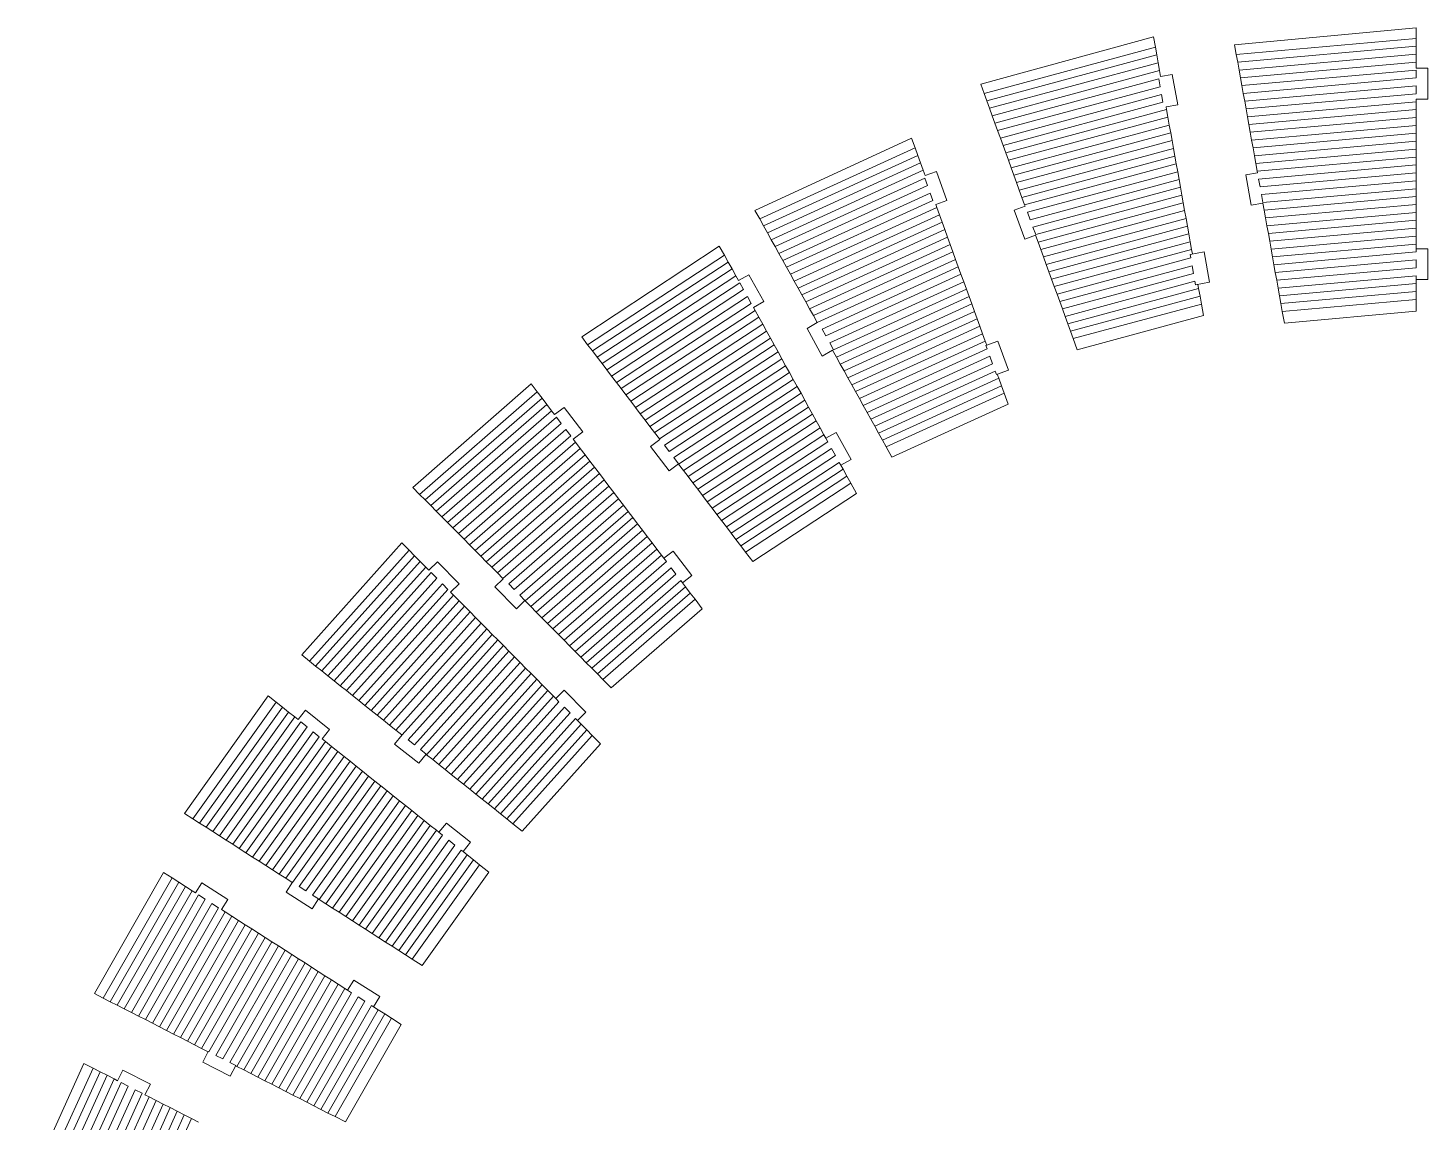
# Model space of a CAD drawing. Header units: millimetres. Extents: x -312 to 501, y 85 to 1153.
# Drawn here: x -270.6 to 83.3, y 876.4 to 1153.1 of the extents above; entities that cross this region are included whole.
import ezdxf

# ---------------------------------------------------------------- set-up
doc = ezdxf.new("R2010")
doc.units = ezdxf.units.MM

msp = doc.modelspace()

# ---------------------------------------------------------------- linework, layer by layer
at = {"color": 7, "linetype": 'Continuous', "lineweight": 15}
for p, q in [((13.94, 1150.79), (-29.72, 1138.82)), ((14.4, 1148.2), (13.94, 1150.79)), ((80.32, 1153.06), (34.44, 1148.78)), ((80.32, 1150.42), (34.87, 1146.35)), ((80.32, 1150.42), (80.32, 1153.06)), ((80.32, 1148.42), (80.32, 1150.42)), ((14.4, 1148.2), (-28.88, 1136.5)), ((14.75, 1146.23), (14.4, 1148.2)), ((34.44, 1148.78), (34.87, 1146.35)), ((35.22, 1144.39), (80.32, 1148.42)), ((80.32, 1146.42), (80.32, 1148.42)), ((-28.2, 1134.62), (14.75, 1146.23)), ((15.11, 1144.26), (-27.51, 1132.74)), ((15.11, 1144.26), (14.75, 1146.23)), ((15.46, 1142.29), (15.11, 1144.26)), ((34.87, 1146.35), (35.22, 1144.39)), ((35.22, 1144.39), (35.57, 1142.42)), ((80.32, 1146.42), (35.57, 1142.42)), ((35.93, 1140.45), (80.32, 1144.42)), ((80.32, 1144.42), (80.32, 1146.42)), ((80.32, 1142.86), (80.32, 1144.42)), ((-26.83, 1130.87), (15.46, 1142.29)), ((15.24, 1140.17), (-26.15, 1128.99)), ((15.24, 1140.17), (15.6, 1138.2)), ((15.73, 1140.8), (15.46, 1142.29)), ((18.68, 1141.33), (15.73, 1140.8)), ((20.06, 1133.66), (18.68, 1141.33)), ((35.57, 1142.42), (35.93, 1140.45)), ((35.93, 1140.45), (36.28, 1138.48)), ((80.32, 1142.42), (36.28, 1138.48)), ((36.63, 1136.51), (80.32, 1140.42)), ((83.32, 1142.86), (80.32, 1142.86)), ((80.32, 1142.42), (80.32, 1140.42)), ((83.32, 1135.07), (83.32, 1142.86)), ((-29.72, 1138.82), (-28.88, 1136.5)), ((-28.88, 1136.5), (-28.2, 1134.62)), ((-25.47, 1127.11), (15.6, 1138.2)), ((15.95, 1136.23), (-24.78, 1125.23)), ((15.95, 1136.23), (16.3, 1134.26)), ((36.28, 1138.48), (36.63, 1136.51)), ((36.63, 1136.51), (36.98, 1134.54)), ((80.32, 1138.42), (36.98, 1134.54)), ((37.33, 1132.57), (80.32, 1136.42)), ((80.32, 1138.42), (80.32, 1136.42)), ((-28.2, 1134.62), (-27.51, 1132.74)), ((-27.51, 1132.74), (-26.83, 1130.87)), ((-24.1, 1123.35), (16.3, 1134.26)), ((17.1, 1133.13), (20.06, 1133.66)), ((17.22, 1132.45), (17.1, 1133.13)), ((36.98, 1134.54), (37.33, 1132.57)), ((37.33, 1132.57), (37.69, 1130.61)), ((80.32, 1134.42), (37.69, 1130.61)), ((80.32, 1135.07), (83.32, 1135.07)), ((80.32, 1134.42), (80.32, 1135.07)), ((80.32, 1132.42), (80.32, 1134.42)), ((-26.83, 1130.87), (-26.15, 1128.99)), ((-26.15, 1128.99), (-25.47, 1127.11)), ((17.22, 1132.45), (-23.42, 1121.47)), ((-22.74, 1119.59), (17.58, 1130.48)), ((17.58, 1130.48), (17.22, 1132.45)), ((17.93, 1128.51), (17.58, 1130.48)), ((37.69, 1130.61), (38.04, 1128.64)), ((38.04, 1128.64), (80.32, 1132.42)), ((80.32, 1130.42), (38.39, 1126.67)), ((80.32, 1130.42), (80.32, 1132.42)), ((80.32, 1128.42), (80.32, 1130.42)), ((-25.47, 1127.11), (-24.78, 1125.23)), ((17.93, 1128.51), (-22.05, 1117.71)), ((-21.37, 1115.83), (18.28, 1126.55)), ((18.28, 1126.55), (17.93, 1128.51)), ((18.64, 1124.58), (18.28, 1126.55)), ((38.04, 1128.64), (38.39, 1126.67)), ((38.39, 1126.67), (38.74, 1124.7)), ((38.74, 1124.7), (80.32, 1128.42)), ((80.32, 1126.42), (39.09, 1122.73)), ((80.32, 1126.42), (80.32, 1128.42)), ((80.32, 1124.42), (80.32, 1126.42)), ((-47.22, 1125.2), (-86.81, 1106.93)), ((-46.32, 1122.72), (-85.61, 1104.77)), ((-46.32, 1122.72), (-47.22, 1125.2)), ((-45.64, 1120.84), (-46.32, 1122.72)), ((-24.78, 1125.23), (-24.1, 1123.35)), ((-24.1, 1123.35), (-23.42, 1121.47)), ((18.64, 1124.58), (-20.69, 1113.95)), ((-20.01, 1112.07), (18.99, 1122.61)), ((18.99, 1122.61), (18.64, 1124.58)), ((19.34, 1120.64), (18.99, 1122.61)), ((38.74, 1124.7), (39.09, 1122.73)), ((39.09, 1122.73), (39.45, 1120.76)), ((39.45, 1120.76), (80.32, 1124.42)), ((80.32, 1122.42), (39.8, 1118.79)), ((80.32, 1122.42), (80.32, 1124.42)), ((80.32, 1120.42), (80.32, 1122.42)), ((-84.64, 1103.02), (-45.64, 1120.84)), ((-44.96, 1118.96), (-83.67, 1101.27)), ((-44.96, 1118.96), (-45.64, 1120.84)), ((-44.96, 1118.96), (-44.28, 1117.09)), ((-23.42, 1121.47), (-22.74, 1119.59)), ((-22.74, 1119.59), (-22.05, 1117.71)), ((19.34, 1120.64), (-19.32, 1110.2)), ((-18.64, 1108.32), (19.69, 1118.67)), ((19.69, 1118.67), (19.34, 1120.64)), ((20.05, 1116.7), (19.69, 1118.67)), ((39.45, 1120.76), (39.8, 1118.79)), ((39.8, 1118.79), (40.15, 1116.83)), ((40.15, 1116.83), (80.32, 1120.42)), ((80.32, 1118.42), (40.51, 1114.86)), ((80.32, 1118.42), (80.32, 1120.42)), ((80.32, 1116.42), (80.32, 1118.42)), ((-82.7, 1099.52), (-44.28, 1117.09)), ((-43.88, 1115.08), (-81.73, 1097.78)), ((-43.79, 1115.74), (-44.28, 1117.09)), ((-43.88, 1115.08), (-43.2, 1113.2)), ((-40.96, 1116.77), (-43.79, 1115.74)), ((-38.31, 1109.44), (-40.96, 1116.77)), ((-22.05, 1117.71), (-21.37, 1115.83)), ((-21.37, 1115.83), (-20.69, 1113.95)), ((20.05, 1116.7), (-17.89, 1106.46)), ((20.4, 1114.74), (20.05, 1116.7)), ((40.22, 1116.46), (37.27, 1115.94)), ((37.27, 1115.94), (38.64, 1108.27)), ((40.15, 1116.83), (40.22, 1116.46)), ((40.86, 1112.89), (40.51, 1114.86)), ((40.86, 1112.89), (80.32, 1116.42)), ((80.32, 1114.42), (80.32, 1116.42)), ((-80.76, 1096.03), (-43.2, 1113.2)), ((-42.52, 1111.32), (-79.8, 1094.28)), ((-42.52, 1111.32), (-41.84, 1109.44)), ((-20.69, 1113.95), (-20.01, 1112.07)), ((-20.01, 1112.07), (-19.32, 1110.2)), ((-17.21, 1104.58), (20.4, 1114.74)), ((20.75, 1112.77), (-16.53, 1102.7)), ((20.75, 1112.77), (20.4, 1114.74)), ((21.1, 1110.8), (20.75, 1112.77)), ((80.32, 1114.42), (41.21, 1110.92)), ((41.56, 1108.95), (80.32, 1112.42)), ((80.32, 1112.42), (80.32, 1114.42)), ((80.32, 1110.42), (80.32, 1112.42)), ((-78.83, 1092.54), (-41.84, 1109.44)), ((-40.87, 1107.69), (-77.86, 1090.79)), ((-41.13, 1108.42), (-38.31, 1109.44)), ((-40.87, 1107.69), (-41.13, 1108.42)), ((-40.87, 1107.69), (-40.19, 1105.81)), ((-18.53, 1108.01), (-21.28, 1107.02)), ((-19.32, 1110.2), (-18.64, 1108.32)), ((-18.64, 1108.32), (-18.53, 1108.01)), ((-15.85, 1100.82), (21.1, 1110.8)), ((21.46, 1108.83), (-15.23, 1098.92)), ((21.46, 1108.83), (21.1, 1110.8)), ((21.81, 1106.86), (21.46, 1108.83)), ((38.64, 1108.27), (41.59, 1108.79)), ((41.56, 1108.95), (41.21, 1110.92)), ((41.59, 1108.79), (41.91, 1106.98)), ((80.32, 1110.42), (41.91, 1106.98)), ((42.26, 1105.02), (80.32, 1108.42)), ((80.32, 1108.42), (80.32, 1110.42)), ((80.32, 1106.42), (80.32, 1108.42)), ((-86.81, 1106.93), (-85.61, 1104.77)), ((-85.61, 1104.77), (-84.64, 1103.02)), ((-76.89, 1089.04), (-40.19, 1105.81)), ((-39.51, 1103.93), (-40.19, 1105.81)), ((-21.28, 1107.02), (-18.63, 1099.69)), ((-17.21, 1104.58), (-17.89, 1106.46)), ((-14.55, 1097.04), (21.81, 1106.86)), ((22.16, 1104.9), (-13.87, 1095.16)), ((22.16, 1104.9), (21.81, 1106.86)), ((22.52, 1102.93), (22.16, 1104.9)), ((41.91, 1106.98), (42.26, 1105.02)), ((42.26, 1105.02), (42.61, 1103.05)), ((80.32, 1106.42), (42.61, 1103.05)), ((42.97, 1101.08), (80.32, 1104.42)), ((80.32, 1104.42), (80.32, 1106.42)), ((80.32, 1102.42), (80.32, 1104.42)), ((-84.64, 1103.02), (-83.67, 1101.27)), ((-82.7, 1099.52), (-83.67, 1101.27)), ((-39.51, 1103.93), (-75.92, 1087.29)), ((-74.95, 1085.55), (-38.82, 1102.06)), ((-39.51, 1103.93), (-38.82, 1102.06)), ((-38.14, 1100.18), (-38.82, 1102.06)), ((-18.63, 1099.69), (-15.87, 1100.69)), ((-15.85, 1100.82), (-16.53, 1102.7)), ((-15.87, 1100.69), (-15.23, 1098.92)), ((-13.18, 1093.28), (22.52, 1102.93)), ((22.87, 1100.96), (-12.5, 1091.4)), ((22.87, 1100.96), (22.52, 1102.93)), ((23.22, 1098.99), (22.87, 1100.96)), ((42.61, 1103.05), (42.97, 1101.08)), ((42.97, 1101.08), (43.32, 1099.11)), ((80.32, 1102.42), (43.32, 1099.11)), ((80.32, 1100.42), (80.32, 1102.42)), ((-95.82, 1097.91), (-130.6, 1074.94)), ((-94.54, 1095.61), (-95.82, 1097.91)), ((-82.7, 1099.52), (-81.73, 1097.78)), ((-80.76, 1096.03), (-81.73, 1097.78)), ((-38.14, 1100.18), (-73.98, 1083.8)), ((-73.01, 1082.05), (-37.46, 1098.3)), ((-38.14, 1100.18), (-37.46, 1098.3)), ((-36.78, 1096.42), (-37.46, 1098.3)), ((-15.23, 1098.92), (-14.55, 1097.04)), ((-11.82, 1089.53), (23.22, 1098.99)), ((23.57, 1097.02), (23.22, 1098.99)), ((43.32, 1099.11), (43.67, 1097.14)), ((43.67, 1097.14), (80.32, 1100.42)), ((43.67, 1097.14), (44.02, 1095.17)), ((80.32, 1098.42), (44.02, 1095.17)), ((80.32, 1098.42), (80.32, 1100.42)), ((80.32, 1097.24), (80.32, 1098.42)), ((80.32, 1097.24), (80.32, 1096.42)), ((83.32, 1097.24), (80.32, 1097.24)), ((83.32, 1089.45), (83.32, 1097.24)), ((-94.54, 1095.61), (-129.1, 1072.97)), ((-127.89, 1071.38), (-93.57, 1093.87)), ((-93.57, 1093.87), (-94.54, 1095.61)), ((-92.61, 1092.12), (-93.57, 1093.87)), ((-80.76, 1096.03), (-79.8, 1094.28)), ((-78.83, 1092.54), (-79.8, 1094.28)), ((-36.78, 1096.42), (-72.04, 1080.31)), ((-71.07, 1078.56), (-36.1, 1094.54)), ((-36.78, 1096.42), (-36.1, 1094.54)), ((-35.42, 1092.66), (-36.1, 1094.54)), ((-14.55, 1097.04), (-13.87, 1095.16)), ((-13.87, 1095.16), (-13.18, 1093.28)), ((23.57, 1097.02), (-11.14, 1087.65)), ((-10.45, 1085.77), (23.36, 1094.9)), ((26.73, 1096.42), (23.2, 1095.79)), ((23.2, 1095.79), (23.36, 1094.9)), ((23.78, 1095.9), (23.57, 1097.02)), ((28.11, 1088.76), (26.73, 1096.42)), ((44.02, 1095.17), (44.37, 1093.2)), ((44.37, 1093.2), (80.32, 1096.42)), ((80.32, 1094.42), (44.73, 1091.24)), ((80.32, 1094.42), (80.32, 1092.42)), ((-92.61, 1092.12), (-126.68, 1069.79)), ((-125.47, 1068.2), (-91.64, 1090.37)), ((-92.61, 1092.12), (-91.64, 1090.37)), ((-90.99, 1089.21), (-91.64, 1090.37)), ((-88.36, 1090.67), (-90.99, 1089.21)), ((-84.59, 1083.86), (-88.36, 1090.67)), ((-78.83, 1092.54), (-77.86, 1090.79)), ((-76.89, 1089.04), (-77.86, 1090.79)), ((-35.42, 1092.66), (-69.83, 1076.93)), ((-68.87, 1075.19), (-34.74, 1090.78)), ((-35.42, 1092.66), (-34.74, 1090.78)), ((-34.05, 1088.9), (-34.74, 1090.78)), ((-13.18, 1093.28), (-12.5, 1091.4)), ((-12.5, 1091.4), (-11.82, 1089.53)), ((23.72, 1092.93), (-9.77, 1083.89)), ((-9.09, 1082.01), (24.07, 1090.97)), ((23.72, 1092.93), (24.07, 1090.97)), ((44.37, 1093.2), (44.73, 1091.24)), ((44.73, 1091.24), (45.08, 1089.27)), ((45.08, 1089.27), (80.32, 1092.42)), ((80.32, 1090.42), (45.43, 1087.3)), ((80.32, 1090.42), (80.32, 1089.45)), ((-90.67, 1088.62), (-124.26, 1066.61)), ((-123.05, 1065.02), (-89.7, 1086.88)), ((-90.67, 1088.62), (-89.7, 1086.88)), ((-76.89, 1089.04), (-75.92, 1087.29)), ((-74.95, 1085.55), (-75.92, 1087.29)), ((-34.05, 1088.9), (-67.9, 1073.44)), ((-66.93, 1071.69), (-33.37, 1087.03)), ((-33.37, 1087.03), (-34.05, 1088.9)), ((-32.69, 1085.15), (-33.37, 1087.03)), ((-11.82, 1089.53), (-11.14, 1087.65)), ((-11.14, 1087.65), (-10.45, 1085.77)), ((24.42, 1089), (-8.41, 1080.13)), ((-7.72, 1078.25), (25.34, 1087.18)), ((24.42, 1089), (24.58, 1088.12)), ((24.58, 1088.12), (28.11, 1088.76)), ((25.34, 1087.18), (25.15, 1088.23)), ((25.69, 1085.21), (25.34, 1087.18)), ((45.08, 1089.27), (45.43, 1087.3)), ((45.43, 1087.3), (45.78, 1085.33)), ((45.78, 1085.33), (80.32, 1088.42)), ((80.32, 1089.45), (83.32, 1089.45)), ((80.32, 1088.42), (80.32, 1089.45)), ((80.32, 1086.42), (80.32, 1088.42)), ((-88.73, 1085.13), (-121.84, 1063.44)), ((-120.63, 1061.85), (-87.76, 1083.38)), ((-88.73, 1085.13), (-87.76, 1083.38)), ((-87.22, 1082.4), (-84.59, 1083.86)), ((-74.95, 1085.55), (-73.98, 1083.8)), ((-73.01, 1082.05), (-73.98, 1083.8)), ((-32.69, 1085.15), (-66.22, 1069.82)), ((-65.25, 1068.08), (-32.01, 1083.27)), ((-32.01, 1083.27), (-32.69, 1085.15)), ((-31.33, 1081.39), (-32.01, 1083.27)), ((-10.45, 1085.77), (-9.77, 1083.89)), ((-9.77, 1083.89), (-9.09, 1082.01)), ((25.69, 1085.21), (-7.04, 1076.37)), ((-6.36, 1074.49), (26.04, 1083.25)), ((26.04, 1083.25), (25.69, 1085.21)), ((26.57, 1080.31), (26.04, 1083.25)), ((45.78, 1085.33), (46.13, 1083.36)), ((80.32, 1086.42), (46.13, 1083.36)), ((46.13, 1083.36), (46.49, 1081.39)), ((46.49, 1081.39), (80.32, 1084.42)), ((80.32, 1084.42), (80.32, 1086.42)), ((80.32, 1081.43), (80.32, 1084.42)), ((-86.79, 1081.64), (-119.42, 1060.26)), ((-118.21, 1058.67), (-85.83, 1079.89)), ((-86.79, 1081.64), (-87.22, 1082.4)), ((-86.79, 1081.64), (-85.83, 1079.89)), ((-84.86, 1078.14), (-85.83, 1079.89)), ((-73.01, 1082.05), (-72.04, 1080.31)), ((-71.07, 1078.56), (-72.04, 1080.31)), ((-31.33, 1081.39), (-64.28, 1066.33)), ((-63.31, 1064.58), (-30.65, 1079.51)), ((-30.65, 1079.51), (-31.33, 1081.39)), ((-29.97, 1077.63), (-30.65, 1079.51)), ((-9.09, 1082.01), (-8.41, 1080.13)), ((-8.41, 1080.13), (-7.72, 1078.25)), ((-5.34, 1071.68), (26.57, 1080.31)), ((46.49, 1081.39), (47.01, 1078.45)), ((47.01, 1078.45), (80.32, 1081.43)), ((-84.86, 1078.14), (-117.01, 1057.08)), ((-115.8, 1055.49), (-83.89, 1076.4)), ((-84.86, 1078.14), (-83.89, 1076.4)), ((-82.92, 1074.65), (-83.89, 1076.4)), ((-71.06, 1078.54), (-73.65, 1077.1)), ((-73.65, 1077.1), (-69.78, 1070.1)), ((-71.07, 1078.56), (-71.06, 1078.54)), ((-68.87, 1075.19), (-69.83, 1076.93)), ((-29.97, 1077.63), (-62.35, 1062.83)), ((-29.28, 1075.75), (-29.97, 1077.63)), ((-7.72, 1078.25), (-7.04, 1076.37)), ((-7.04, 1076.37), (-6.36, 1074.49)), ((-130.6, 1074.94), (-129.1, 1072.97)), ((-129.1, 1072.97), (-127.89, 1071.38)), ((-82.92, 1074.65), (-114.59, 1053.9)), ((-113.38, 1052.31), (-81.95, 1072.9)), ((-82.92, 1074.65), (-81.95, 1072.9)), ((-80.98, 1071.16), (-81.95, 1072.9)), ((-66.93, 1071.69), (-67.9, 1073.44)), ((-61.38, 1061.09), (-29.28, 1075.75)), ((-28.6, 1073.87), (-60.41, 1059.34)), ((-28.6, 1073.87), (-29.28, 1075.75)), ((-28.23, 1072.86), (-28.6, 1073.87)), ((-25.41, 1073.88), (-28.44, 1072.79)), ((-28.44, 1072.79), (-28.12, 1071.9)), ((-22.76, 1066.56), (-25.41, 1073.88)), ((-6.36, 1074.49), (-5.34, 1071.68)), ((-127.89, 1071.38), (-126.68, 1069.79)), ((-125.47, 1068.2), (-126.68, 1069.79)), ((-80.98, 1071.16), (-112.17, 1050.72)), ((-110.96, 1049.13), (-80.01, 1069.41)), ((-80.98, 1071.16), (-80.01, 1069.41)), ((-79.05, 1067.66), (-80.01, 1069.41)), ((-69.78, 1070.1), (-67.18, 1071.54)), ((-67.18, 1071.54), (-66.22, 1069.82)), ((-66.22, 1069.82), (-65.25, 1068.08)), ((-59.44, 1057.59), (-28.12, 1071.9)), ((-27.44, 1070.03), (-58.47, 1055.85)), ((-27.44, 1070.03), (-26.76, 1068.15)), ((-125.47, 1068.2), (-124.26, 1066.61)), ((-123.05, 1065.02), (-124.26, 1066.61)), ((-79.05, 1067.66), (-109.69, 1047.58)), ((-108.49, 1045.99), (-78.08, 1065.91)), ((-79.05, 1067.66), (-78.08, 1065.91)), ((-77.11, 1064.17), (-78.08, 1065.91)), ((-65.25, 1068.08), (-64.28, 1066.33)), ((-64.28, 1066.33), (-63.31, 1064.58)), ((-57.5, 1054.1), (-26.76, 1068.15)), ((-26.08, 1066.27), (-56.53, 1052.35)), ((-26.08, 1066.27), (-25.78, 1065.46)), ((-25.78, 1065.46), (-22.76, 1066.56)), ((-25.19, 1064.48), (-25.58, 1065.54)), ((-143.42, 1063.1), (-173.31, 1036.88)), ((-141.84, 1061.02), (-143.42, 1063.1)), ((-123.05, 1065.02), (-121.84, 1063.44)), ((-120.63, 1061.85), (-121.84, 1063.44)), ((-120.63, 1061.85), (-119.42, 1060.26)), ((-77.11, 1064.17), (-107.28, 1044.4)), ((-106.12, 1042.78), (-76.14, 1062.42)), ((-76.14, 1062.42), (-77.11, 1064.17)), ((-75.17, 1060.67), (-76.14, 1062.42)), ((-63.31, 1064.58), (-62.35, 1062.83)), ((-62.35, 1062.83), (-61.38, 1061.09)), ((-55.56, 1050.6), (-25.19, 1064.48)), ((-24.51, 1062.6), (-54.59, 1048.86)), ((-24.51, 1062.6), (-25.19, 1064.48)), ((-23.83, 1060.72), (-24.51, 1062.6)), ((-141.84, 1061.02), (-171.57, 1035.12)), ((-170.16, 1033.7), (-140.63, 1059.43)), ((-140.63, 1059.43), (-141.84, 1061.02)), ((-139.42, 1057.84), (-140.63, 1059.43)), ((-118.21, 1058.67), (-119.42, 1060.26)), ((-118.21, 1058.67), (-117.01, 1057.08)), ((-75.17, 1060.67), (-104.91, 1041.19)), ((-103.7, 1039.6), (-74.2, 1058.93)), ((-74.2, 1058.93), (-75.17, 1060.67)), ((-73.24, 1057.18), (-74.2, 1058.93)), ((-61.38, 1061.09), (-60.41, 1059.34)), ((-60.41, 1059.34), (-59.44, 1057.59)), ((-53.62, 1047.11), (-23.83, 1060.72)), ((-22.81, 1057.91), (-23.83, 1060.72)), ((-139.42, 1057.84), (-168.76, 1032.28)), ((-167.36, 1030.86), (-138.21, 1056.25)), ((-137, 1054.66), (-165.95, 1029.45)), ((-139.42, 1057.84), (-138.21, 1056.25)), ((-137.47, 1055.27), (-138.21, 1056.25)), ((-135.07, 1057.1), (-137.47, 1055.27)), ((-137, 1054.66), (-135.79, 1053.07)), ((-130.36, 1050.89), (-135.07, 1057.1)), ((-115.8, 1055.49), (-117.01, 1057.08)), ((-115.8, 1055.49), (-114.59, 1053.9)), ((-73.24, 1057.18), (-102.49, 1038.01)), ((-101.28, 1036.42), (-72.27, 1055.43)), ((-72.27, 1055.43), (-73.24, 1057.18)), ((-71.3, 1053.69), (-72.27, 1055.43)), ((-59.44, 1057.59), (-58.47, 1055.85)), ((-58.47, 1055.85), (-57.5, 1054.1)), ((-52.17, 1044.5), (-22.81, 1057.91)), ((-164.55, 1028.03), (-135.79, 1053.07)), ((-134.59, 1051.48), (-163.14, 1026.61)), ((-134.59, 1051.48), (-133.38, 1049.89)), ((-113.38, 1052.31), (-114.59, 1053.9)), ((-113.38, 1052.31), (-112.17, 1050.72)), ((-71.3, 1053.69), (-100.08, 1034.83)), ((-98.87, 1033.24), (-70.33, 1051.94)), ((-70.33, 1051.94), (-71.3, 1053.69)), ((-69.36, 1050.19), (-70.33, 1051.94)), ((-57.5, 1054.1), (-56.53, 1052.35)), ((-56.53, 1052.35), (-55.56, 1050.6)), ((-161.74, 1025.19), (-133.38, 1049.89)), ((-132.17, 1048.3), (-160.34, 1023.77)), ((-132.75, 1049.07), (-130.36, 1050.89)), ((-132.17, 1048.3), (-132.75, 1049.07)), ((-132.17, 1048.3), (-130.96, 1046.72)), ((-110.87, 1049.02), (-113.21, 1047.24)), ((-110.96, 1049.13), (-112.17, 1050.72)), ((-110.96, 1049.13), (-110.87, 1049.02)), ((-108.49, 1045.99), (-109.69, 1047.58)), ((-69.36, 1050.19), (-97.66, 1031.65)), ((-96.45, 1030.06), (-68.39, 1048.44)), ((-68.88, 1049.31), (-69.36, 1050.19)), ((-66.25, 1050.77), (-68.88, 1049.31)), ((-68.88, 1049.31), (-68.39, 1048.44)), ((-62.47, 1043.96), (-66.25, 1050.77)), ((-55.56, 1050.6), (-54.59, 1048.86)), ((-54.59, 1048.86), (-53.62, 1047.11)), ((-158.93, 1022.35), (-130.96, 1046.72)), ((-129.75, 1045.13), (-157.53, 1020.93)), ((-129.75, 1045.13), (-130.96, 1046.72)), ((-129.75, 1045.13), (-128.54, 1043.54)), ((-113.21, 1047.24), (-108.49, 1041.04)), ((-106.11, 1042.86), (-107.28, 1044.4)), ((-67.42, 1046.7), (-95.24, 1028.47)), ((-94.03, 1026.88), (-66.46, 1044.95)), ((-67.42, 1046.7), (-66.46, 1044.95)), ((-53.62, 1047.11), (-52.17, 1044.5)), ((-156.12, 1019.51), (-128.54, 1043.54)), ((-127.33, 1041.95), (-154.72, 1018.09)), ((-127.33, 1041.95), (-128.54, 1043.54)), ((-127.33, 1041.95), (-126.13, 1040.36)), ((-108.49, 1041.04), (-106.11, 1042.86)), ((-106.15, 1042.82), (-106.12, 1042.78)), ((-106.12, 1042.78), (-104.91, 1041.19)), ((-104.91, 1041.19), (-103.7, 1039.6)), ((-65.49, 1043.2), (-92.82, 1025.29)), ((-91.61, 1023.71), (-64.52, 1041.46)), ((-65.49, 1043.2), (-65.1, 1042.5)), ((-65.1, 1042.5), (-62.47, 1043.96)), ((-64.52, 1041.46), (-65.1, 1042.5)), ((-63.55, 1039.71), (-64.52, 1041.46)), ((-153.32, 1016.67), (-126.13, 1040.36)), ((-124.92, 1038.77), (-151.91, 1015.26)), ((-150.51, 1013.84), (-123.71, 1037.18)), ((-124.92, 1038.77), (-126.13, 1040.36)), ((-124.92, 1038.77), (-123.71, 1037.18)), ((-122.5, 1035.59), (-123.71, 1037.18)), ((-103.7, 1039.6), (-102.49, 1038.01)), ((-102.49, 1038.01), (-101.28, 1036.42)), ((-63.55, 1039.71), (-90.4, 1022.12)), ((-89.19, 1020.53), (-62.58, 1037.96)), ((-62.58, 1037.96), (-63.55, 1039.71)), ((-61.13, 1035.35), (-62.58, 1037.96)), ((-173.31, 1036.88), (-171.57, 1035.12)), ((-171.57, 1035.12), (-170.16, 1033.7)), ((-170.16, 1033.7), (-168.76, 1032.28)), ((-122.5, 1035.59), (-149.06, 1012.46)), ((-147.65, 1011.04), (-121.29, 1034)), ((-122.5, 1035.59), (-121.29, 1034)), ((-120.08, 1032.41), (-121.29, 1034)), ((-101.28, 1036.42), (-100.08, 1034.83)), ((-100.08, 1034.83), (-98.87, 1033.24)), ((-87.38, 1018.15), (-61.13, 1035.35)), ((-167.36, 1030.86), (-168.76, 1032.28)), ((-167.36, 1030.86), (-165.95, 1029.45)), ((-120.08, 1032.41), (-146.25, 1009.62)), ((-144.89, 1008.16), (-118.88, 1030.82)), ((-118.88, 1030.82), (-120.08, 1032.41)), ((-117.67, 1029.23), (-118.88, 1030.82)), ((-98.87, 1033.24), (-97.66, 1031.65)), ((-97.66, 1031.65), (-96.45, 1030.06)), ((-96.45, 1030.06), (-95.24, 1028.47)), ((-164.55, 1028.03), (-165.95, 1029.45)), ((-164.55, 1028.03), (-163.14, 1026.61)), ((-161.74, 1025.19), (-163.14, 1026.61)), ((-117.67, 1029.23), (-143.49, 1006.74)), ((-142.09, 1005.32), (-116.46, 1027.65)), ((-116.46, 1027.65), (-117.67, 1029.23)), ((-115.25, 1026.06), (-116.46, 1027.65)), ((-95.24, 1028.47), (-94.03, 1026.88)), ((-94.03, 1026.88), (-92.82, 1025.29)), ((-176.09, 1022.85), (-201.36, 994.49)), ((-174.25, 1020.99), (-176.09, 1022.85)), ((-161.74, 1025.19), (-160.34, 1023.77)), ((-158.93, 1022.35), (-160.34, 1023.77)), ((-115.25, 1026.06), (-140.68, 1003.9)), ((-139.28, 1002.49), (-114.04, 1024.47)), ((-112.83, 1022.88), (-137.87, 1001.07)), ((-114.04, 1024.47), (-115.25, 1026.06)), ((-112.83, 1022.88), (-114.04, 1024.47)), ((-111.62, 1021.29), (-112.83, 1022.88)), ((-92.82, 1025.29), (-91.61, 1023.71)), ((-91.61, 1023.71), (-90.4, 1022.12)), ((-174.25, 1020.99), (-199.42, 992.95)), ((-197.86, 991.7), (-172.85, 1019.57)), ((-172.85, 1019.57), (-174.25, 1020.99)), ((-171.44, 1018.16), (-172.85, 1019.57)), ((-158.93, 1022.35), (-157.53, 1020.93)), ((-156.12, 1019.51), (-157.53, 1020.93)), ((-156.12, 1019.51), (-154.72, 1018.09)), ((-136.47, 999.65), (-111.62, 1021.29)), ((-110.42, 1019.7), (-135.07, 998.23)), ((-110.42, 1019.7), (-111.62, 1021.29)), ((-109.86, 1018.96), (-110.42, 1019.7)), ((-107.46, 1020.78), (-109.86, 1018.96)), ((-102.75, 1014.58), (-107.46, 1020.78)), ((-90.4, 1022.12), (-89.19, 1020.53)), ((-89.19, 1020.53), (-87.38, 1018.15)), ((-171.44, 1018.16), (-196.3, 990.45)), ((-194.74, 989.21), (-170.04, 1016.74)), ((-171.44, 1018.16), (-170.04, 1016.74)), ((-169.24, 1015.92), (-170.04, 1016.74)), ((-167.09, 1018.05), (-169.24, 1015.92)), ((-161.62, 1012.51), (-167.09, 1018.05)), ((-153.32, 1016.67), (-154.72, 1018.09)), ((-153.32, 1016.67), (-151.91, 1015.26)), ((-133.66, 996.81), (-109.21, 1018.11)), ((-108, 1016.52), (-132.26, 995.39)), ((-109.86, 1018.96), (-109.21, 1018.11)), ((-108, 1016.52), (-106.79, 1014.93)), ((-168.64, 1015.32), (-193.19, 987.96)), ((-191.63, 986.72), (-167.23, 1013.9)), ((-165.83, 1012.48), (-190.07, 985.47)), ((-168.64, 1015.32), (-167.23, 1013.9)), ((-165.83, 1012.48), (-164.43, 1011.06)), ((-163.76, 1010.39), (-161.62, 1012.51)), ((-150.46, 1013.79), (-152.55, 1011.73)), ((-150.51, 1013.84), (-151.91, 1015.26)), ((-150.51, 1013.84), (-150.46, 1013.79)), ((-147.65, 1011.04), (-149.06, 1012.46)), ((-130.85, 993.97), (-106.79, 1014.93)), ((-105.58, 1013.34), (-129.45, 992.55)), ((-105.58, 1013.34), (-105.14, 1012.76)), ((-105.14, 1012.76), (-102.75, 1014.58)), ((-104.37, 1011.75), (-105.14, 1012.76)), ((-188.51, 984.22), (-164.43, 1011.06)), ((-163.03, 1009.64), (-186.95, 982.98)), ((-163.03, 1009.64), (-163.76, 1010.39)), ((-163.03, 1009.64), (-161.62, 1008.22)), ((-152.55, 1011.73), (-147.08, 1006.19)), ((-144.94, 1008.3), (-146.25, 1009.62)), ((-128.05, 991.13), (-104.37, 1011.75)), ((-103.17, 1010.16), (-126.64, 989.72)), ((-103.17, 1010.16), (-104.37, 1011.75)), ((-101.96, 1008.58), (-103.17, 1010.16)), ((-185.39, 981.73), (-161.62, 1008.22)), ((-160.22, 1006.8), (-183.84, 980.49)), ((-182.28, 979.24), (-158.82, 1005.38)), ((-160.22, 1006.8), (-161.62, 1008.22)), ((-160.22, 1006.8), (-158.82, 1005.38)), ((-157.41, 1003.97), (-158.82, 1005.38)), ((-147.08, 1006.19), (-144.94, 1008.3)), ((-144.99, 1008.25), (-144.89, 1008.16)), ((-144.89, 1008.16), (-143.49, 1006.74)), ((-143.49, 1006.74), (-142.09, 1005.32)), ((-142.09, 1005.32), (-140.68, 1003.9)), ((-125.24, 988.3), (-101.96, 1008.58)), ((-123.14, 986.18), (-100.15, 1006.2)), ((-100.15, 1006.2), (-101.96, 1008.58)), ((-157.41, 1003.97), (-180.72, 977.99)), ((-179.16, 976.75), (-156.01, 1002.55)), ((-157.41, 1003.97), (-156.01, 1002.55)), ((-154.61, 1001.13), (-156.01, 1002.55)), ((-140.68, 1003.9), (-139.28, 1002.49)), ((-139.28, 1002.49), (-137.87, 1001.07)), ((-154.61, 1001.13), (-177.6, 975.5)), ((-176, 974.3), (-153.2, 999.71)), ((-151.8, 998.29), (-174.44, 973.06)), ((-154.61, 1001.13), (-153.2, 999.71)), ((-151.8, 998.29), (-153.2, 999.71)), ((-151.8, 998.29), (-150.4, 996.87)), ((-137.87, 1001.07), (-136.47, 999.65)), ((-136.47, 999.65), (-135.07, 998.23)), ((-135.07, 998.23), (-133.66, 996.81)), ((-201.36, 994.49), (-199.42, 992.95)), ((-172.89, 971.81), (-150.4, 996.87)), ((-148.99, 995.45), (-171.33, 970.56)), ((-148.99, 995.45), (-150.4, 996.87)), ((-147.59, 994.03), (-148.99, 995.45)), ((-133.66, 996.81), (-132.26, 995.39)), ((-132.26, 995.39), (-130.85, 993.97)), ((-199.42, 992.95), (-197.86, 991.7)), ((-197.86, 991.7), (-196.3, 990.45)), ((-169.81, 969.27), (-147.59, 994.03)), ((-146.19, 992.61), (-168.25, 968.03)), ((-166.69, 966.78), (-144.78, 991.19)), ((-146.19, 992.61), (-147.59, 994.03)), ((-144.78, 991.19), (-146.19, 992.61)), ((-143.38, 989.78), (-144.78, 991.19)), ((-130.85, 993.97), (-129.45, 992.55)), ((-129.45, 992.55), (-128.05, 991.13)), ((-128.05, 991.13), (-126.64, 989.72)), ((-194.74, 989.21), (-196.3, 990.45)), ((-194.74, 989.21), (-193.19, 987.96)), ((-191.63, 986.72), (-193.19, 987.96)), ((-143.38, 989.78), (-165.13, 965.54)), ((-163.57, 964.29), (-141.98, 988.36)), ((-141.98, 988.36), (-143.38, 989.78)), ((-140.58, 986.94), (-141.98, 988.36)), ((-126.64, 989.72), (-125.24, 988.3)), ((-125.24, 988.3), (-123.14, 986.18)), ((-209.87, 984.19), (-231, 954.4)), ((-207.83, 982.55), (-209.87, 984.19)), ((-191.63, 986.72), (-190.07, 985.47)), ((-188.51, 984.22), (-190.07, 985.47)), ((-188.51, 984.22), (-186.95, 982.98)), ((-140.58, 986.94), (-162.02, 963.04)), ((-160.46, 961.8), (-139.17, 985.52)), ((-137.77, 984.1), (-158.9, 960.55)), ((-139.17, 985.52), (-140.58, 986.94)), ((-137.77, 984.1), (-139.17, 985.52)), ((-137.16, 983.49), (-137.77, 984.1)), ((-135.02, 985.6), (-137.16, 983.49)), ((-129.55, 980.06), (-135.02, 985.6)), ((-207.83, 982.55), (-228.91, 953.06)), ((-227.23, 951.99), (-206.27, 981.31)), ((-206.27, 981.31), (-207.83, 982.55)), ((-204.72, 980.06), (-206.27, 981.31)), ((-200.43, 980.5), (-202.32, 978.14)), ((-194.35, 975.63), (-200.43, 980.5)), ((-185.39, 981.73), (-186.95, 982.98)), ((-185.39, 981.73), (-183.84, 980.49)), ((-182.28, 979.24), (-183.84, 980.49)), ((-157.34, 959.31), (-136.37, 982.68)), ((-134.96, 981.26), (-155.78, 958.06)), ((-137.16, 983.49), (-136.37, 982.68)), ((-134.96, 981.26), (-133.56, 979.84)), ((-204.72, 980.06), (-225.55, 950.92)), ((-223.87, 949.84), (-203.16, 978.82)), ((-201.6, 977.57), (-222.19, 948.77)), ((-204.72, 980.06), (-203.16, 978.82)), ((-202.32, 978.14), (-203.16, 978.82)), ((-201.6, 977.57), (-200.04, 976.32)), ((-182.28, 979.24), (-180.72, 977.99)), ((-179.16, 976.75), (-180.72, 977.99)), ((-179.16, 976.75), (-177.6, 975.5)), ((-154.22, 956.82), (-133.56, 979.84)), ((-132.16, 978.42), (-152.66, 955.57)), ((-151.11, 954.32), (-130.75, 977)), ((-132.16, 978.42), (-131.69, 977.95)), ((-131.69, 977.95), (-129.55, 980.06)), ((-130.75, 977), (-131.69, 977.95)), ((-129.35, 975.59), (-130.75, 977)), ((-220.51, 947.69), (-200.04, 976.32)), ((-198.48, 975.08), (-218.83, 946.62)), ((-217.15, 945.54), (-196.93, 973.83)), ((-198.48, 975.08), (-196.93, 973.83)), ((-196.23, 973.28), (-194.35, 975.63)), ((-195.37, 972.58), (-196.23, 973.28)), ((-176.01, 974.31), (-177.89, 971.97)), ((-176.05, 974.26), (-177.6, 975.5)), ((-176, 974.3), (-176.01, 974.31)), ((-129.35, 975.59), (-149.55, 953.08)), ((-147.99, 951.83), (-127.95, 974.17)), ((-127.95, 974.17), (-129.35, 975.59)), ((-125.85, 972.05), (-127.95, 974.17)), ((-195.37, 972.58), (-215.47, 944.47)), ((-213.79, 943.39), (-193.81, 971.34)), ((-192.25, 970.09), (-212.11, 942.32)), ((-195.37, 972.58), (-193.81, 971.34)), ((-192.25, 970.09), (-193.81, 971.34)), ((-192.25, 970.09), (-190.69, 968.85)), ((-177.89, 971.97), (-171.8, 967.1)), ((-172.89, 971.81), (-174.44, 973.06)), ((-169.93, 969.44), (-171.33, 970.56)), ((-145.66, 949.97), (-125.85, 972.05)), ((-210.43, 941.24), (-190.69, 968.85)), ((-189.14, 967.6), (-208.75, 940.17)), ((-207.07, 939.09), (-187.58, 966.35)), ((-189.14, 967.6), (-190.69, 968.85)), ((-189.14, 967.6), (-187.58, 966.35)), ((-186.02, 965.11), (-187.58, 966.35)), ((-171.8, 967.1), (-169.93, 969.44)), ((-169.96, 969.4), (-169.81, 969.27)), ((-169.81, 969.27), (-168.25, 968.03)), ((-168.25, 968.03), (-166.69, 966.78)), ((-166.69, 966.78), (-165.13, 965.54)), ((-186.02, 965.11), (-205.39, 938.02)), ((-203.67, 936.99), (-184.46, 963.86)), ((-182.9, 962.62), (-201.99, 935.92)), ((-186.02, 965.11), (-184.46, 963.86)), ((-182.9, 962.62), (-184.46, 963.86)), ((-182.9, 962.62), (-181.35, 961.37)), ((-165.13, 965.54), (-163.57, 964.29)), ((-163.57, 964.29), (-162.02, 963.04)), ((-162.02, 963.04), (-160.46, 961.8)), ((-200.31, 934.84), (-181.35, 961.37)), ((-179.79, 960.12), (-198.63, 933.77)), ((-179.79, 960.12), (-181.35, 961.37)), ((-178.23, 958.88), (-179.79, 960.12)), ((-160.46, 961.8), (-158.9, 960.55)), ((-158.9, 960.55), (-157.34, 959.31)), ((-157.34, 959.31), (-155.78, 958.06)), ((-196.98, 932.65), (-178.23, 958.88)), ((-176.67, 957.63), (-195.3, 931.57)), ((-193.62, 930.5), (-175.11, 956.39)), ((-176.67, 957.63), (-178.23, 958.88)), ((-175.11, 956.39), (-176.67, 957.63)), ((-173.56, 955.14), (-175.11, 956.39)), ((-155.78, 958.06), (-154.22, 956.82)), ((-154.22, 956.82), (-152.66, 955.57)), ((-152.66, 955.57), (-151.11, 954.32)), ((-231, 954.4), (-228.91, 953.06)), ((-228.91, 953.06), (-227.23, 951.99)), ((-227.23, 951.99), (-225.55, 950.92)), ((-173.56, 955.14), (-191.94, 929.42)), ((-190.26, 928.35), (-172, 953.89)), ((-170.44, 952.65), (-188.58, 927.27)), ((-172, 953.89), (-173.56, 955.14)), ((-170.44, 952.65), (-172, 953.89)), ((-168.88, 951.4), (-170.44, 952.65)), ((-164.81, 952), (-166.69, 949.65)), ((-158.73, 947.14), (-164.81, 952)), ((-151.11, 954.32), (-149.55, 953.08)), ((-149.55, 953.08), (-147.99, 951.83)), ((-223.87, 949.84), (-225.55, 950.92)), ((-223.87, 949.84), (-222.19, 948.77)), ((-220.51, 947.69), (-222.19, 948.77)), ((-186.9, 926.2), (-168.88, 951.4)), ((-167.33, 950.16), (-185.22, 925.12)), ((-183.54, 924.05), (-165.77, 948.91)), ((-167.33, 950.16), (-168.88, 951.4)), ((-166.69, 949.65), (-167.33, 950.16)), ((-166.69, 949.65), (-165.77, 948.91)), ((-147.99, 951.83), (-145.66, 949.97)), ((-220.51, 947.69), (-218.83, 946.62)), ((-217.15, 945.54), (-218.83, 946.62)), ((-217.15, 945.54), (-215.47, 944.47)), ((-164.21, 947.66), (-181.86, 922.97)), ((-180.18, 921.9), (-162.65, 946.42)), ((-161.09, 945.17), (-178.5, 920.83)), ((-164.21, 947.66), (-162.65, 946.42)), ((-161.09, 945.17), (-160.61, 944.79)), ((-160.61, 944.79), (-158.73, 947.14)), ((-213.79, 943.39), (-215.47, 944.47)), ((-213.79, 943.39), (-212.11, 942.32)), ((-210.43, 941.24), (-212.11, 942.32)), ((-176.82, 919.75), (-159.54, 943.93)), ((-157.98, 942.68), (-175.14, 918.68)), ((-173.46, 917.6), (-156.42, 941.43)), ((-159.54, 943.93), (-160.61, 944.79)), ((-157.98, 942.68), (-159.54, 943.93)), ((-156.42, 941.43), (-157.98, 942.68)), ((-154.09, 939.57), (-156.42, 941.43)), ((-236.35, 939.52), (-253.76, 908.85)), ((-234.15, 938.11), (-251.56, 907.72)), ((-234.15, 938.11), (-236.35, 939.52)), ((-232.47, 937.03), (-234.15, 938.11)), ((-210.43, 941.24), (-208.75, 940.17)), ((-207.07, 939.09), (-208.75, 940.17)), ((-207.07, 939.09), (-205.39, 938.02)), ((-203.76, 936.98), (-205.39, 938.02)), ((-170.94, 916), (-154.09, 939.57)), ((-249.78, 906.81), (-232.47, 937.03)), ((-230.79, 935.96), (-248, 905.9)), ((-246.23, 904.99), (-229.11, 934.88)), ((-230.79, 935.96), (-232.47, 937.03)), ((-230.79, 935.96), (-229.11, 934.88)), ((-228.25, 934.34), (-229.11, 934.88)), ((-226.62, 936.88), (-228.25, 934.34)), ((-220.06, 932.68), (-226.62, 936.88)), ((-203.73, 937.03), (-205.34, 934.5)), ((-205.34, 934.5), (-198.78, 930.3)), ((-203.67, 936.99), (-203.73, 937.03)), ((-200.31, 934.84), (-201.99, 935.92)), ((-227.43, 933.81), (-244.45, 904.08)), ((-242.68, 903.18), (-225.75, 932.73)), ((-224.07, 931.66), (-240.9, 902.27)), ((-227.43, 933.81), (-225.75, 932.73)), ((-224.07, 931.66), (-222.39, 930.58)), ((-221.69, 930.14), (-220.06, 932.68)), ((-198.78, 930.3), (-197.17, 932.83)), ((-197.17, 932.83), (-198.63, 933.77)), ((-197.2, 932.78), (-196.98, 932.65)), ((-196.98, 932.65), (-195.3, 931.57)), ((-195.3, 931.57), (-193.62, 930.5)), ((-239.13, 901.36), (-222.39, 930.58)), ((-220.71, 929.51), (-237.35, 900.45)), ((-235.58, 899.54), (-219.03, 928.43)), ((-217.35, 927.36), (-233.8, 898.63)), ((-220.71, 929.51), (-221.69, 930.14)), ((-220.71, 929.51), (-219.03, 928.43)), ((-217.35, 927.36), (-219.03, 928.43)), ((-217.35, 927.36), (-215.67, 926.28)), ((-193.62, 930.5), (-191.94, 929.42)), ((-191.94, 929.42), (-190.26, 928.35)), ((-190.26, 928.35), (-188.58, 927.27)), ((-188.58, 927.27), (-186.9, 926.2)), ((-232.03, 897.73), (-215.67, 926.28)), ((-213.99, 925.21), (-230.25, 896.82)), ((-228.47, 895.91), (-212.31, 924.14)), ((-213.99, 925.21), (-215.67, 926.28)), ((-213.99, 925.21), (-212.31, 924.14)), ((-210.63, 923.06), (-212.31, 924.14)), ((-186.9, 926.2), (-185.22, 925.12)), ((-185.22, 925.12), (-183.54, 924.05)), ((-183.54, 924.05), (-181.86, 922.97)), ((-210.63, 923.06), (-226.7, 895)), ((-224.89, 894.14), (-208.95, 921.99)), ((-207.27, 920.91), (-223.12, 893.24)), ((-210.63, 923.06), (-208.95, 921.99)), ((-207.27, 920.91), (-208.95, 921.99)), ((-207.27, 920.91), (-205.59, 919.84)), ((-181.86, 922.97), (-180.18, 921.9)), ((-180.18, 921.9), (-178.5, 920.83)), ((-178.5, 920.83), (-176.82, 919.75)), ((-221.34, 892.33), (-205.59, 919.84)), ((-203.91, 918.76), (-219.57, 891.42)), ((-217.82, 890.46), (-202.23, 917.69)), ((-200.55, 916.61), (-216.05, 889.55)), ((-203.91, 918.76), (-205.59, 919.84)), ((-202.23, 917.69), (-203.91, 918.76)), ((-200.55, 916.61), (-202.23, 917.69)), ((-198.87, 915.54), (-200.55, 916.61)), ((-176.82, 919.75), (-175.14, 918.68)), ((-175.14, 918.68), (-173.46, 917.6)), ((-173.46, 917.6), (-170.94, 916)), ((-214.27, 888.64), (-198.87, 915.54)), ((-197.19, 914.46), (-212.49, 887.74)), ((-210.72, 886.83), (-195.51, 913.39)), ((-197.19, 914.46), (-198.87, 915.54)), ((-195.51, 913.39), (-197.19, 914.46)), ((-193.83, 912.31), (-195.51, 913.39)), ((-193.83, 912.31), (-208.94, 885.92)), ((-207.17, 885.01), (-192.15, 911.24)), ((-190.47, 910.16), (-205.39, 884.1)), ((-192.15, 911.24), (-193.83, 912.31)), ((-190.47, 910.16), (-192.15, 911.24)), ((-189.82, 909.75), (-190.47, 910.16)), ((-188.2, 912.29), (-189.82, 909.75)), ((-189.82, 909.75), (-188.79, 909.09)), ((-181.64, 908.09), (-188.2, 912.29)), ((-253.76, 908.85), (-251.56, 907.72)), ((-251.56, 907.72), (-249.78, 906.81)), ((-249.78, 906.81), (-248, 905.9)), ((-203.62, 883.2), (-188.79, 909.09)), ((-187.11, 908.01), (-201.84, 882.29)), ((-200.07, 881.38), (-185.43, 906.94)), ((-187.11, 908.01), (-185.43, 906.94)), ((-183.26, 905.55), (-181.64, 908.09)), ((-246.23, 904.99), (-248, 905.9)), ((-246.23, 904.99), (-244.45, 904.08)), ((-242.68, 903.18), (-244.45, 904.08)), ((-242.68, 903.18), (-240.9, 902.27)), ((-183.75, 905.86), (-198.29, 880.47)), ((-196.52, 879.56), (-182.07, 904.79)), ((-180.39, 903.71), (-194.74, 878.65)), ((-192.96, 877.75), (-178.71, 902.64)), ((-183.75, 905.86), (-183.26, 905.55)), ((-182.07, 904.79), (-183.26, 905.55)), ((-180.39, 903.71), (-182.07, 904.79)), ((-178.71, 902.64), (-180.39, 903.71)), ((-176.2, 901.03), (-178.71, 902.64)), ((-239.13, 901.36), (-240.9, 902.27)), ((-239.13, 901.36), (-237.35, 900.45)), ((-235.58, 899.54), (-237.35, 900.45)), ((-235.58, 899.54), (-233.8, 898.63)), ((-190.31, 876.39), (-176.2, 901.03)), ((-232.03, 897.73), (-233.8, 898.63)), ((-232.03, 897.73), (-230.25, 896.82)), ((-228.47, 895.91), (-230.25, 896.82)), ((-228.47, 895.91), (-226.7, 895)), ((-225.02, 894.14), (-226.7, 895)), ((-224.99, 894.19), (-226.36, 891.53)), ((-224.89, 894.14), (-224.99, 894.19)), ((-221.34, 892.33), (-223.12, 893.24)), ((-256.45, 891.2), (-270.57, 859.93)), ((-254.13, 890.01), (-268.27, 859)), ((-266.42, 858.25), (-252.36, 889.1)), ((-254.13, 890.01), (-256.45, 891.2)), ((-252.36, 889.1), (-254.13, 890.01)), ((-250.58, 888.19), (-252.36, 889.1)), ((-246.56, 889.53), (-247.93, 886.84)), ((-239.62, 885.98), (-246.56, 889.53)), ((-226.36, 891.53), (-219.43, 887.97)), ((-218.06, 890.64), (-219.57, 891.42)), ((-219.43, 887.97), (-218.06, 890.64)), ((-218.08, 890.6), (-217.82, 890.46)), ((-217.82, 890.46), (-216.05, 889.55)), ((-216.05, 889.55), (-214.27, 888.64)), ((-214.27, 888.64), (-212.49, 887.74)), ((-250.58, 888.19), (-264.57, 857.51)), ((-262.72, 856.76), (-248.81, 887.28)), ((-247.03, 886.38), (-260.87, 856.01)), ((-259.02, 855.27), (-245.26, 885.47)), ((-250.58, 888.19), (-248.81, 887.28)), ((-247.93, 886.84), (-248.81, 887.28)), ((-247.03, 886.38), (-245.26, 885.47)), ((-241, 883.29), (-239.62, 885.98)), ((-212.49, 887.74), (-210.72, 886.83)), ((-210.72, 886.83), (-208.94, 885.92)), ((-208.94, 885.92), (-207.17, 885.01)), ((-207.17, 885.01), (-205.39, 884.1)), ((-243.48, 884.56), (-257.18, 854.52)), ((-255.33, 853.77), (-241.71, 883.65)), ((-239.93, 882.74), (-253.48, 853.02)), ((-251.63, 852.28), (-238.16, 881.83)), ((-243.48, 884.56), (-241.71, 883.65)), ((-239.93, 882.74), (-241, 883.29)), ((-239.93, 882.74), (-238.16, 881.83)), ((-236.38, 880.92), (-238.16, 881.83)), ((-205.39, 884.1), (-203.62, 883.2)), ((-203.62, 883.2), (-201.84, 882.29)), ((-201.84, 882.29), (-200.07, 881.38)), ((-200.07, 881.38), (-198.29, 880.47)), ((-236.38, 880.92), (-249.78, 851.53)), ((-247.93, 850.78), (-234.61, 880.02)), ((-232.83, 879.11), (-246.08, 850.04)), ((-244.23, 849.29), (-231.06, 878.2)), ((-236.38, 880.92), (-234.61, 880.02)), ((-232.83, 879.11), (-234.61, 880.02)), ((-232.83, 879.11), (-231.06, 878.2)), ((-229.28, 877.29), (-231.06, 878.2)), ((-198.29, 880.47), (-196.52, 879.56)), ((-196.52, 879.56), (-194.74, 878.65)), ((-194.74, 878.65), (-192.96, 877.75)), ((-192.96, 877.75), (-190.31, 876.39)), ((-229.28, 877.29), (-242.39, 848.54)), ((-229.28, 877.29), (-227.5, 876.38))]:
    msp.add_line(p, q, dxfattribs=at)

doc.saveas('drawing.dxf')
